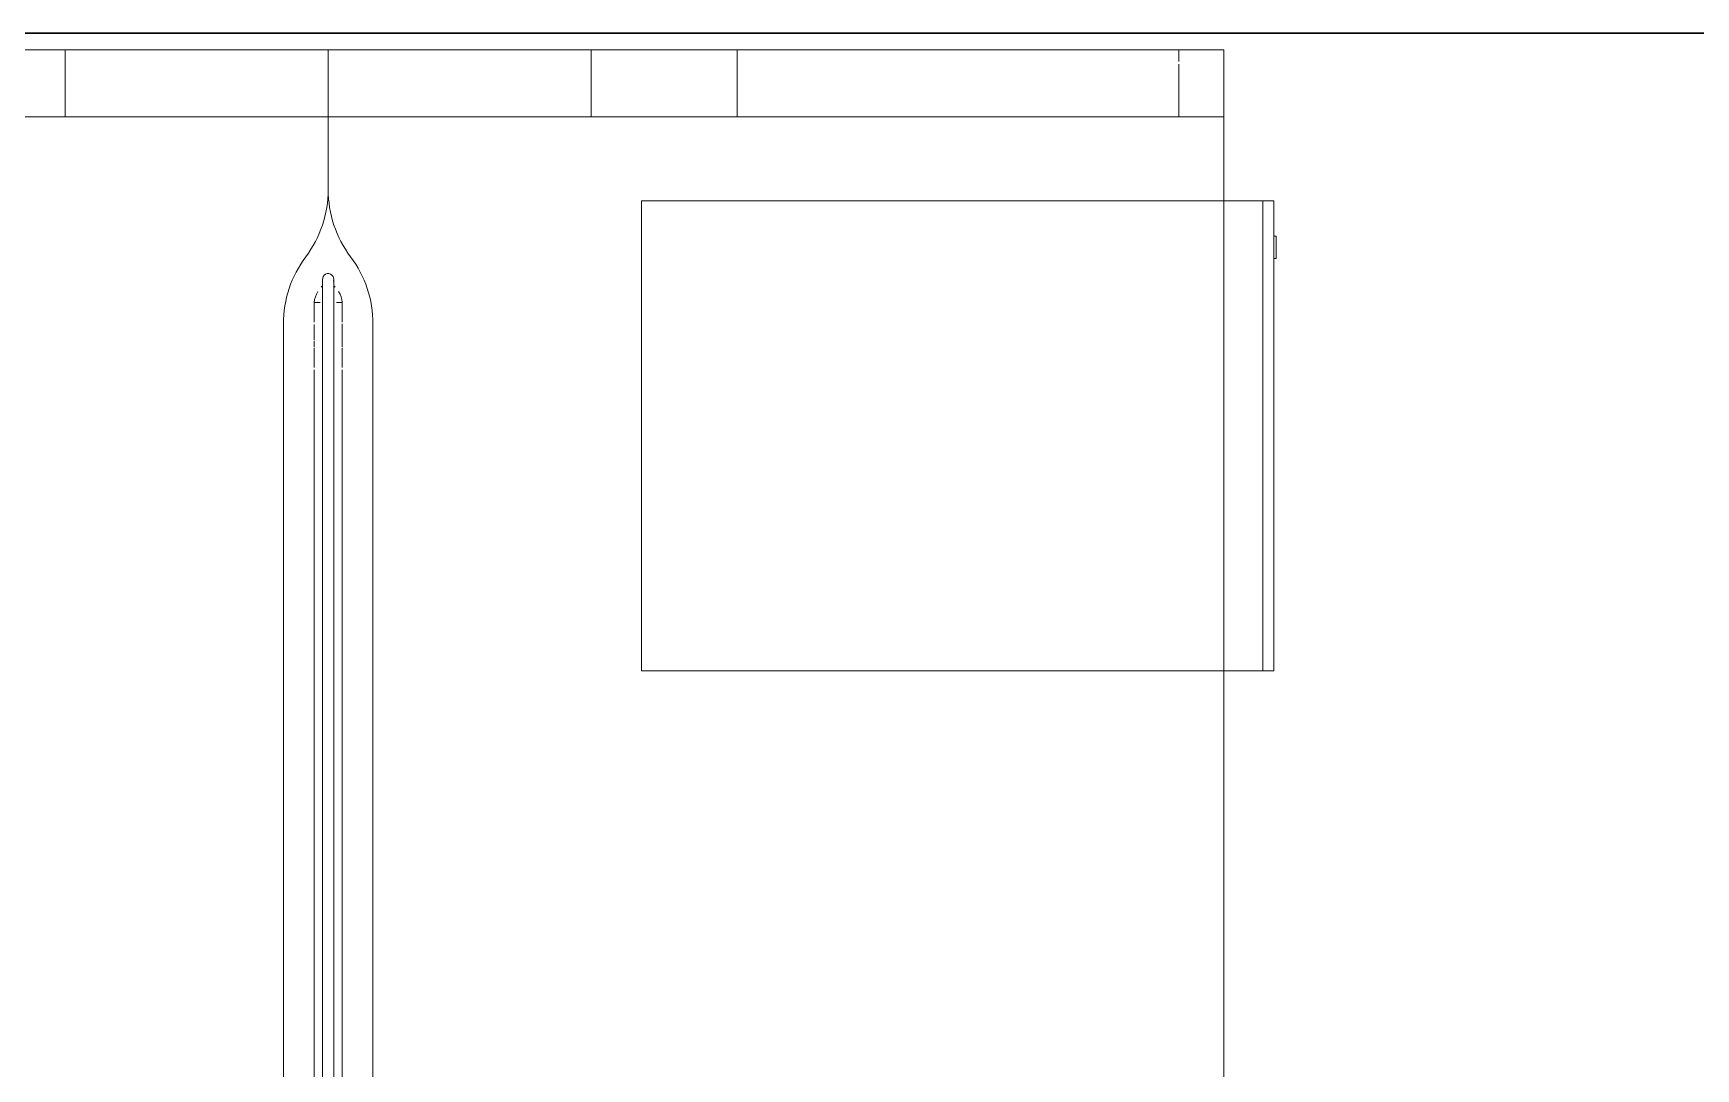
# Model space of a CAD drawing. Header units: millimetres. Extents: x 155927 to 326028, y -36033 to 97293.
# Drawn here: x 164829 to 166315, y 19732 to 20658 of the extents above; entities that cross this region are included whole.
import ezdxf

# ---------------------------------------------------------------- set-up
doc = ezdxf.new("R2010")
doc.units = ezdxf.units.MM
doc.header["$MEASUREMENT"] = 0
doc.layers.add('I-FURN', color=8, linetype='CONTINUOUS', lineweight=9)
doc.layers.add('I-WALL', color=7, linetype='CONTINUOUS', lineweight=9)

msp = doc.modelspace()

# ---------------------------------------------------------------- linework, layer by layer
at = {"layer": 'I-FURN'}
for p, q in [((165092.8, 20642.9), (164292.8, 20642.9)), ((164292.8, 20642.9), (165092.8, 20642.9)), ((165852.8, 20642.9), (164332.8, 20642.9)), ((164727.8, 20642.9), (164857.8, 20642.9)), ((164857.8, 20642.9), (165327.8, 20642.9)), ((164857.8, 20582.9), (164857.8, 20642.9)), ((164857.8, 20582.9), (164857.8, 20642.9)), ((165092.8, 20517.9), (165092.8, 20642.9)), ((165092.8, 20642.9), (165092.8, 20517.9)), ((165892.8, 20642.9), (165092.8, 20642.9)), ((165092.8, 20642.9), (165092.8, 20517.9)), ((165092.8, 20517.9), (165092.8, 20642.9)), ((165092.8, 20642.9), (165892.8, 20642.9)), ((165327.8, 20642.9), (165458.2, 20642.9)), ((165327.8, 20582.9), (165327.8, 20642.9)), ((165327.8, 20582.9), (165327.8, 20642.9)), ((165458.2, 20642.9), (165892.8, 20642.9)), ((165458.2, 20582.9), (165458.2, 20642.9)), ((165458.2, 20582.9), (165458.2, 20642.9)), ((165892.8, 20642.9), (165852.8, 20642.9)), ((165852.8, 20632.3), (165852.8, 20642.9)), ((165852.8, 20632.3), (165852.8, 20642.9)), ((165852.8, 20582.9), (165852.8, 20630)), ((165852.8, 20582.9), (165852.8, 20630)), ((165892.8, 20582.9), (165892.8, 20642.9)), ((165892.8, 20582.9), (165892.8, 20642.9)), ((165892.8, 18642.9), (165892.8, 20642.9)), ((165892.8, 20642.9), (165892.8, 18642.9)), ((164332.8, 20582.9), (165852.8, 20582.9)), ((164857.8, 20582.9), (164727.8, 20582.9)), ((165327.8, 20582.9), (164857.8, 20582.9)), ((165458.2, 20582.9), (165327.8, 20582.9)), ((165892.8, 20582.9), (165458.2, 20582.9)), ((165852.8, 20582.9), (165892.8, 20582.9)), ((165892.8, 20508), (165372.7, 20508)), ((165372.7, 20508), (165372.7, 20088)), ((165927.7, 20508), (165892.8, 20508)), ((165927.7, 20508), (165927.7, 20088)), ((165937.7, 20508), (165927.7, 20508)), ((165927.7, 20088), (165927.7, 20508)), ((165937.7, 20088), (165937.7, 20508)), ((165939.7, 20476.4), (165937.7, 20476.4)), ((165939.7, 20456.4), (165939.7, 20476.4)), ((165939.7, 20476.4), (165939.7, 20456.4)), ((165937.7, 20456.4), (165939.7, 20456.4)), ((165087.8, 20437.9), (165087.8, 20437.8)), ((165087.8, 20437.8), (165087.8, 20437.6)), ((165087.8, 20437.6), (165087.8, 20437.3)), ((165087.8, 20437.3), (165087.8, 20436.9)), ((165097.8, 20437.8), (165097.8, 20437.9)), ((165097.8, 20437.9), (165097.8, 20437.9)), ((165097.8, 20437.6), (165097.8, 20437.8)), ((165097.8, 20437.2), (165097.8, 20437.6)), ((165097.8, 20436.7), (165097.8, 20437.2)), ((165087.8, 20436.9), (165087.8, 20436.3)), ((165087.8, 20436.3), (165087.8, 20435.6)), ((165087.8, 20435.6), (165087.8, 20434.7)), ((165087.8, 20434.7), (165087.8, 20433.8)), ((165087.8, 20433.8), (165087.8, 20432.7)), ((165087.8, 20432.7), (165087.8, 20431.5)), ((165087.8, 20431.5), (165087.8, 20430.2)), ((165087.8, 20430.2), (165087.8, 20428.8)), ((165087.8, 20428.8), (165087.8, 20427.2)), ((165087.8, 20427.2), (165087.8, 20425.5)), ((165087.8, 20425.5), (165087.8, 20423.8)), ((165087.8, 20423.8), (165087.8, 20421.9)), ((165097.8, 20436.1), (165097.8, 20436.7)), ((165097.8, 20435.4), (165097.8, 20436.1)), ((165097.8, 20434.5), (165097.8, 20435.4)), ((165097.8, 20433.5), (165097.8, 20434.5)), ((165097.8, 20432.4), (165097.8, 20433.5)), ((165097.8, 20431.2), (165097.8, 20432.4)), ((165097.8, 20429.8), (165097.8, 20431.2)), ((165097.8, 20428.3), (165097.8, 20429.8)), ((165097.8, 20426.8), (165097.8, 20428.3)), ((165097.8, 20425.1), (165097.8, 20426.8)), ((165097.8, 20423.3), (165097.8, 20425.1)), ((165097.8, 20421.4), (165097.8, 20423.3)), ((165085.5, 20417), (165080.3, 20417)), ((165080.3, 20399.4), (165080.3, 20417)), ((165080.3, 20411.3), (165080.3, 20412.4)), ((165087.8, 20421.9), (165087.8, 20419.9)), ((165087.8, 20419.9), (165087.8, 20417.8)), ((165087.8, 20417.8), (165087.8, 20415.6)), ((165087.8, 20415.6), (165087.8, 20413.4)), ((165087.8, 20413.4), (165087.8, 20411)), ((165087.8, 20411), (165087.8, 20408.5)), ((165087.8, 20408.5), (165087.8, 20406)), ((165097.8, 20419.3), (165097.8, 20421.4)), ((165097.8, 20417.2), (165097.8, 20419.3)), ((165097.8, 20415), (165097.8, 20417.2)), ((165097.8, 20412.7), (165097.8, 20415)), ((165097.8, 20410.3), (165097.8, 20412.7)), ((165097.8, 20407.9), (165097.8, 20410.3)), ((165097.8, 20405.3), (165097.8, 20407.9)), ((165105.3, 20417), (165100.1, 20417)), ((165105.3, 20417), (165105.3, 20399.4)), ((165105.4, 20412.4), (165105.4, 20411.3)), ((165052.8, 19094.2), (165052.8, 20397.9)), ((165052.8, 20397.9), (165052.8, 19094.2)), ((165080.3, 20383.3), (165080.3, 20397.5)), ((165087.8, 20406), (165087.8, 20403.4)), ((165087.8, 20403.4), (165087.8, 20400.7)), ((165087.8, 20400.7), (165087.8, 20397.9)), ((165087.8, 20397.9), (165087.8, 20395.1)), ((165087.8, 20395.1), (165087.8, 20392.2)), ((165097.8, 20402.7), (165097.8, 20405.3)), ((165097.8, 20400), (165097.8, 20402.7)), ((165097.8, 20397.2), (165097.8, 20400)), ((165097.8, 20394.3), (165097.8, 20397.2)), ((165097.8, 20391.4), (165097.8, 20394.3)), ((165105.3, 20398.1), (165105.3, 20382.2)), ((165132.8, 20397.9), (165132.8, 19094.2)), ((165132.8, 19094.2), (165132.8, 20397.9)), ((165080.3, 20377.5), (165080.3, 20382.4)), ((165087.8, 20392.2), (165087.8, 20389.3)), ((165087.8, 20389.3), (165087.8, 20386.3)), ((165087.8, 20386.3), (165087.8, 20383.3)), ((165087.8, 20383.3), (165087.8, 20380.2)), ((165087.8, 20380.2), (165087.8, 20377.1)), ((165097.8, 20388.5), (165097.8, 20391.4)), ((165097.8, 20385.5), (165097.8, 20388.5)), ((165097.8, 20382.4), (165097.8, 20385.5)), ((165097.8, 20379.3), (165097.8, 20382.4)), ((165097.8, 20376.2), (165097.8, 20379.3)), ((165105.4, 20382.4), (165105.4, 20377.5)), ((165080.3, 20359), (165080.3, 20376.7)), ((165087.8, 20377.1), (165087.8, 20373.9)), ((165087.8, 20373.9), (165087.8, 20370.7)), ((165087.8, 20370.7), (165087.8, 20367.5)), ((165087.8, 20367.5), (165087.8, 20364.3)), ((165087.8, 20364.3), (165087.8, 20361.1)), ((165097.8, 20373.1), (165097.8, 20376.2)), ((165097.8, 20369.9), (165097.8, 20373.1)), ((165097.8, 20366.7), (165097.8, 20369.9)), ((165097.8, 20363.4), (165097.8, 20366.7)), ((165097.8, 20360.2), (165097.8, 20363.4)), ((165105.3, 20376.7), (165105.3, 20359)), ((165080.3, 18918.8), (165080.3, 20357)), ((165087.8, 20361.1), (165087.8, 20357.9)), ((165087.8, 20357.9), (165087.8, 20357)), ((165087.8, 20357), (165087.8, 18918.8)), ((165097.8, 20357), (165097.8, 20360.2)), ((165097.8, 18918.8), (165097.8, 20357)), ((165105.4, 20357), (165105.4, 18918.8)), ((165372.7, 20088), (165892.8, 20088)), ((165892.8, 20088), (165927.7, 20088)), ((165927.7, 20088), (165937.7, 20088))]:
    msp.add_line(p, q, dxfattribs=at)
for centre, radius, start, end in [((164992.8, 20517.9), 100, 323.1301, 0), ((164992.8, 20517.9), 100, 323.1301, 0), ((165192.8, 20517.9), 100, 180, 216.8699), ((165192.8, 20517.9), 100, 180, 216.8699), ((165152.8, 20397.9), 100, 143.1301, 180), ((165152.8, 20397.9), 100, 143.1301, 180), ((165032.8, 20397.9), 100, 0, 36.8699), ((165032.8, 20397.9), 100, 0, 36.8699), ((165092.8, 20437.9), 5, 338.1748, 186.9152), ((165103.8, 20414.7), 23.6, 149.1436, 174.3336), ((165092.8, 20425), 8.51, 125.5405, 136.5486), ((165092.8, 20425), 8.51, 43.4514, 54.4595), ((165081.9, 20414.7), 23.6, 5.6664, 30.8564)]:
    msp.add_arc(centre, radius, start, end, dxfattribs=at)
at = {"layer": 'I-WALL', "lineweight": 30}
msp.add_line((162852.8, 20657.6), (166328.8, 20657.6), dxfattribs=at)

doc.saveas('drawing.dxf')
